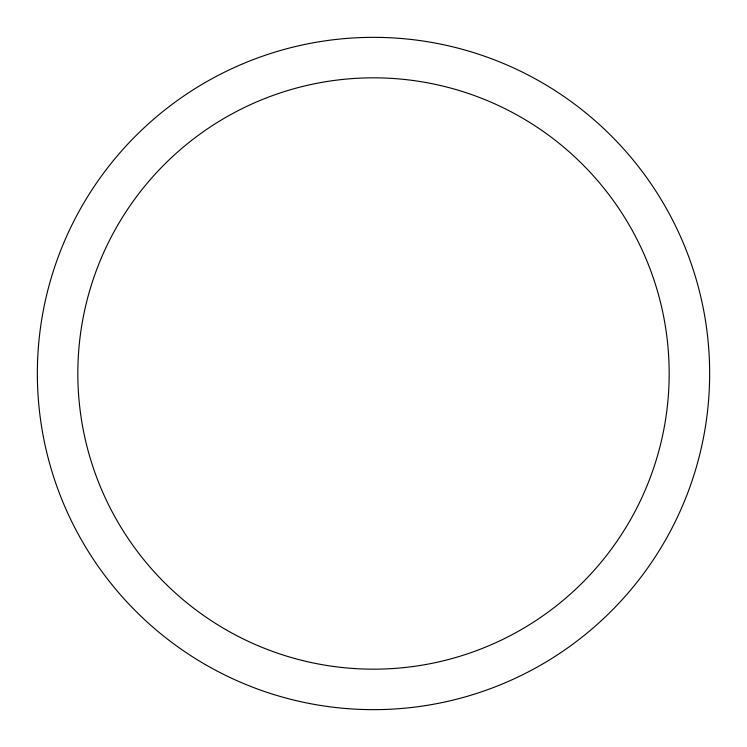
<?xml version="1.0" encoding="UTF-8"?>
<svg xmlns="http://www.w3.org/2000/svg" width="747" height="747" viewBox="0 0 747 747"><rect width="100%" height="100%" fill="white"/><g stroke="black" fill="none" stroke-linecap="round" stroke-linejoin="round"><path stroke-width="1.12" d="M205.425 664.615A336.15 336.15 0 0 0 709.65 373.5A336.15 336.15 0 0 0 205.425 82.385A336.15 336.15 0 0 0 205.425 664.615M225.669 629.562A295.672 295.672 0 0 0 669.172 373.5A295.672 295.672 0 0 0 225.669 117.438A295.672 295.672 0 0 0 225.669 629.562"/></g></svg>
